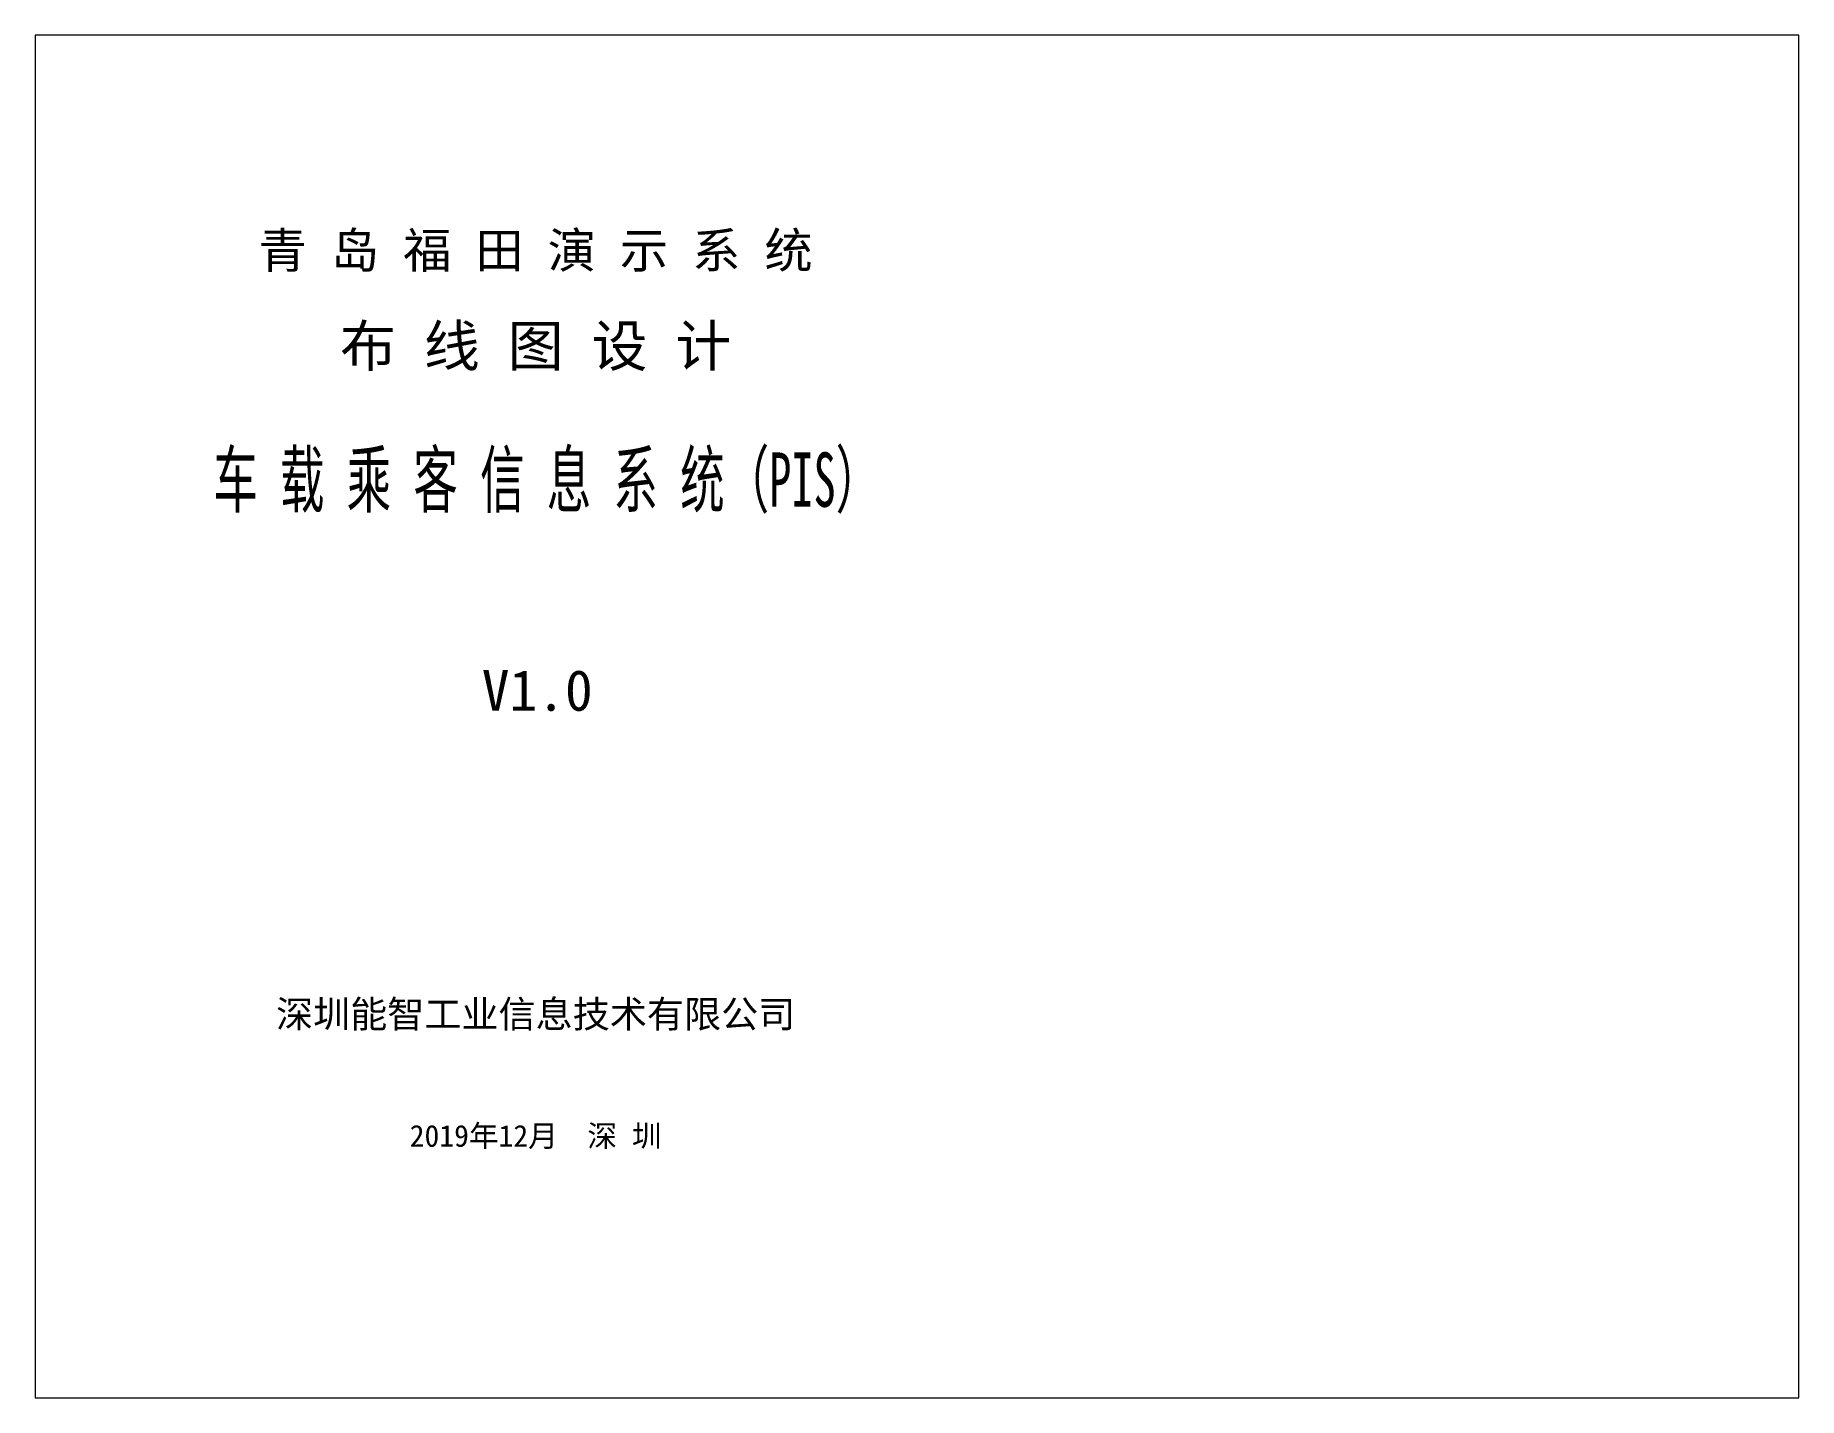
# Paper-space layout '布局1' of a CAD drawing. Header units: millimetres. Extents: x 1.05 to 9.45, y 0.75 to 7.25.
# The model-space entities are those that its viewports show. They can reach past a viewport. Long polylines and large blocks are cut down to what shows.
import ezdxf
from ezdxf.enums import TextEntityAlignment as Align

# ---------------------------------------------------------------- set-up
doc = ezdxf.new("R2010")
doc.units = ezdxf.units.MM
doc.header["$LTSCALE"] = 1000
doc.header["$MEASUREMENT"] = 0
doc.styles.add('SONG', font='simsun.ttc')
doc.styles.add('WMF-黑体1', font='simhei.ttf')

msp = doc.modelspace()

# ---------------------------------------------------------------- linework, layer by layer
at = {"color": 7, "linetype": 'ByBlock', "ltscale": 0.5}
msp.add_lwpolyline([(-9110, 207980), (102990, 207980), (102990, 155890), (-9110, 155890)], close=True, dxfattribs=at)

# ---------------------------------------------------------------- texts
at = {"style": 'SONG'}
for s, height, p in [('青 岛 福 田 演 示 系 统', 1300, (32260, 199392)), ('布 线 图 设 计', 1508, (32260, 195775)), ('深圳能智工业信息技术有限公司', 1000, (32260, 171449)), ('2019年12月  深 圳', 800, (32260, 167069))]:
    msp.add_text(s, height=height, dxfattribs=at).set_placement(p, align=Align.CENTER)
at = {"style": 'SONG', "width": 0.6}
msp.add_text(' 车 载 乘 客 信 息 系 统（PIS）', height=2000, dxfattribs=at).set_placement((32260, 190610), align=Align.CENTER)
at = {"color": 7, "lineweight": 0, "style": 'WMF-黑体1'}
msp.add_text('V1.0', height=1500, dxfattribs=at).set_placement((32319, 183107), align=Align.CENTER)

psp = doc.layouts.new('布局1')

# ---------------------------------------------------------------- viewports
at = {"layer": '0', "color": 7, "linetype": 'ByBlock', "ltscale": 0.5, "view_target_point": (1891.2673, 3459.822)}
psp.add_viewport(center=(5.25, 4), size=(8.4002, 6.491027), view_center_point=(44394.9119, 179435.1922), view_height=50118.604326, dxfattribs=at)

doc.saveas('drawing.dxf')
